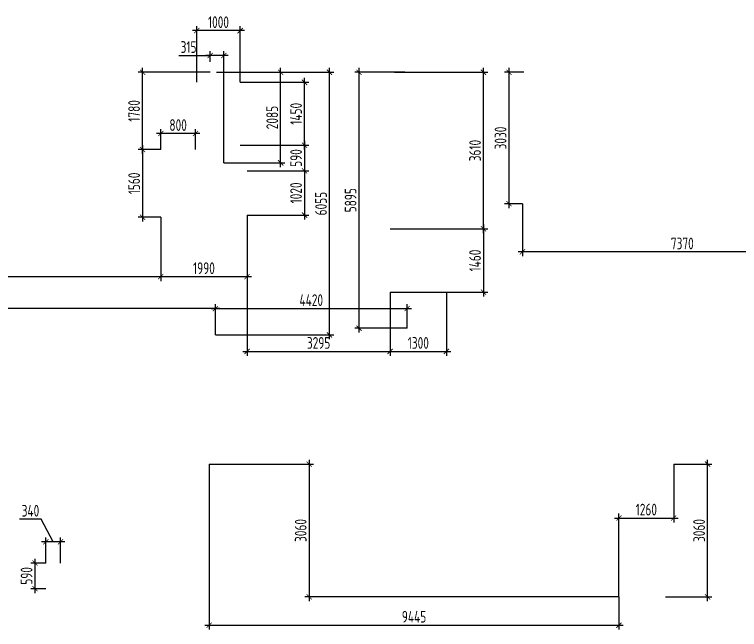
# Model space of a CAD drawing. Header units: millimetres. Extents: x -350007 to 536090, y -888 to 198380.
# Drawn here: x 205098 to 221807, y 114789 to 128963 of the extents above; entities that cross this region are included whole.
import ezdxf

# ---------------------------------------------------------------- set-up
doc = ezdxf.new("R2010")
doc.units = ezdxf.units.MM
doc.layers.add('АР_Размеры нов.', color=15, linetype='Continuous', lineweight=0)
doc.styles.add('ISOCPEUR', font='isocpeur.ttf', dxfattribs={"width": 0.7})
doc.dimstyles.new('R_100', dxfattribs={"dimtxt": 270, "dimasz": 120, "dimexe": 100, "dimexo": 0, "dimgap": 60, "dimtad": 1, "dimdec": 0, "dimrnd": 5, "dimzin": 0, "dimdsep": 46, "dimtxsty": 'ISOCPEUR', "dimblk": 'ARCHTICK', "dimcen": 0, "dimdle": 100, "dimclrd": 256, "dimclre": 256, "dimclrt": 256, "dimadec": 0, "dimazin": 0, "dimtfac": 2, "dimtdec": 0, "dimtofl": 0, "dimtmove": 1, "dimatfit": 3, "dimfxl": 1, "dimtvp": 3, "dimtolj": 1, "dimtzin": 0, "dimarcsym": 0})

# ---------------------------------------------------------------- blocks, each defined once
blk = doc.blocks.new('_ArchTick')
at = {"color": 0, "linetype": 'ByBlock', "const_width": 0.15}
blk.add_lwpolyline([(-0.5, -0.5), (0.5, 0.5)], dxfattribs=at)
blk = doc.blocks.new('*D4631')
at = {"layer": 'АР_Размеры нов.', "lineweight": -2, "transparency": 16777216}
for p, q in [((216805, 124601), (216805, 123391)), ((224273, 123491), (216705, 123491)), ((224173, 122855), (224173, 123591))]:
    blk.add_line(p, q, dxfattribs=at)
at = {"layer": 'АР_Размеры нов.', "lineweight": -2, "transparency": 16777216, "xscale": 120, "yscale": 120, "zscale": 120, "rotation": 180}
blk.add_blockref('_ArchTick', (216805, 123491), dxfattribs=at)
at = {"layer": 'АР_Размеры нов.', "lineweight": -2, "transparency": 16777216, "xscale": 120, "yscale": 120, "zscale": 120}
blk.add_blockref('_ArchTick', (224173, 123491), dxfattribs=at)
at = {"layer": 'АР_Размеры нов.', "transparency": 16777216, "insert": (220489, 123686), "char_height": 270, "attachment_point": 5, "style": 'ISOCPEUR'}
blk.add_mtext('\\A1;7370', dxfattribs=at)
blk = doc.blocks.new('*D4634')
at = {"layer": 'АР_Размеры нов.', "lineweight": -2, "transparency": 16777216}
for p, q in [((221072, 115441), (221072, 118701)), ((220291, 118601), (221172, 118601)), ((220100, 115541), (221172, 115541))]:
    blk.add_line(p, q, dxfattribs=at)
at = {"layer": 'АР_Размеры нов.', "lineweight": -2, "transparency": 16777216, "xscale": 120, "yscale": 120, "zscale": 120}
for p, rotation in [((221072, 118601), 90), ((221072, 115541), 270)]:
    blk.add_blockref('_ArchTick', p, dxfattribs=dict(at, rotation=rotation))
at = {"layer": 'АР_Размеры нов.', "transparency": 16777216, "insert": (220877, 117071), "char_height": 270, "attachment_point": 5, "rotation": 90, "style": 'ISOCPEUR'}
blk.add_mtext('\\A1;3060', dxfattribs=at)
blk = doc.blocks.new('*D4635')
at = {"layer": 'АР_Размеры нов.', "lineweight": -2, "transparency": 16777216}
for p, q in [((220291, 118601), (220291, 117259)), ((218929, 117359), (220391, 117359)), ((219029, 115541), (219029, 117459))]:
    blk.add_line(p, q, dxfattribs=at)
at = {"layer": 'АР_Размеры нов.', "lineweight": -2, "transparency": 16777216, "xscale": 120, "yscale": 120, "zscale": 120, "rotation": 180}
blk.add_blockref('_ArchTick', (219029, 117359), dxfattribs=at)
at = {"layer": 'АР_Размеры нов.', "lineweight": -2, "transparency": 16777216, "xscale": 120, "yscale": 120, "zscale": 120}
blk.add_blockref('_ArchTick', (220291, 117359), dxfattribs=at)
at = {"layer": 'АР_Размеры нов.', "transparency": 16777216, "insert": (219660, 117554), "char_height": 270, "attachment_point": 5, "style": 'ISOCPEUR'}
blk.add_mtext('\\A1;1260', dxfattribs=at)
blk = doc.blocks.new('*D4642')
at = {"layer": 'АР_Размеры нов.', "lineweight": -2, "transparency": 16777216}
for p, q in [((205715, 117331), (205217, 117331)), ((205989, 116811), (205715, 117331)), ((206259, 116811), (205719, 116811)), ((205819, 116320), (205819, 116911)), ((206159, 116320), (206159, 116911))]:
    blk.add_line(p, q, dxfattribs=at)
at = {"layer": 'АР_Размеры нов.', "lineweight": -2, "transparency": 16777216, "xscale": 120, "yscale": 120, "zscale": 120, "rotation": 180}
blk.add_blockref('_ArchTick', (205819, 116811), dxfattribs=at)
at = {"layer": 'АР_Размеры нов.', "lineweight": -2, "transparency": 16777216, "xscale": 120, "yscale": 120, "zscale": 120}
blk.add_blockref('_ArchTick', (206159, 116811), dxfattribs=at)
at = {"layer": 'АР_Размеры нов.', "transparency": 16777216, "insert": (205466, 117526), "char_height": 270, "attachment_point": 5, "style": 'ISOCPEUR'}
blk.add_mtext('\\A1;340', dxfattribs=at)
blk = doc.blocks.new('*D4643')
at = {"layer": 'АР_Размеры нов.', "lineweight": -2, "transparency": 16777216}
for p, q in [((205819, 116320), (205471, 116320)), ((205571, 115630), (205571, 116420)), ((205819, 115730), (205471, 115730))]:
    blk.add_line(p, q, dxfattribs=at)
at = {"layer": 'АР_Размеры нов.', "lineweight": -2, "transparency": 16777216, "xscale": 120, "yscale": 120, "zscale": 120}
for p, rotation in [((205571, 116320), 90), ((205571, 115730), 270)]:
    blk.add_blockref('_ArchTick', p, dxfattribs=dict(at, rotation=rotation))
at = {"layer": 'АР_Размеры нов.', "transparency": 16777216, "insert": (205376, 116025), "char_height": 270, "attachment_point": 5, "rotation": 90, "style": 'ISOCPEUR'}
blk.add_mtext('\\A1;590', dxfattribs=at)
blk = doc.blocks.new('*D4645')
at = {"layer": 'АР_Размеры нов.', "lineweight": -2, "transparency": 16777216}
for p, q in [((209299, 127400), (209299, 128691)), ((210299, 127400), (210299, 128691)), ((210399, 128591), (209199, 128591))]:
    blk.add_line(p, q, dxfattribs=at)
at = {"layer": 'АР_Размеры нов.', "lineweight": -2, "transparency": 16777216, "xscale": 120, "yscale": 120, "zscale": 120, "rotation": 180}
blk.add_blockref('_ArchTick', (209299, 128591), dxfattribs=at)
at = {"layer": 'АР_Размеры нов.', "lineweight": -2, "transparency": 16777216, "xscale": 120, "yscale": 120, "zscale": 120}
blk.add_blockref('_ArchTick', (210299, 128591), dxfattribs=at)
at = {"layer": 'АР_Размеры нов.', "transparency": 16777216, "insert": (209799, 128786), "char_height": 270, "attachment_point": 5, "style": 'ISOCPEUR'}
blk.add_mtext('\\A1;1000', dxfattribs=at)
blk = doc.blocks.new('*D4646')
at = {"layer": 'АР_Размеры нов.', "lineweight": -2, "transparency": 16777216}
for p, q in [((211782, 125850), (211782, 127500)), ((210299, 127400), (211882, 127400)), ((210299, 125950), (211882, 125950))]:
    blk.add_line(p, q, dxfattribs=at)
at = {"layer": 'АР_Размеры нов.', "lineweight": -2, "transparency": 16777216, "xscale": 120, "yscale": 120, "zscale": 120}
for p, rotation in [((211782, 127400), 90), ((211782, 125950), 270)]:
    blk.add_blockref('_ArchTick', p, dxfattribs=dict(at, rotation=rotation))
at = {"layer": 'АР_Размеры нов.', "transparency": 16777216, "insert": (211587, 126675), "char_height": 270, "attachment_point": 5, "rotation": 90, "style": 'ISOCPEUR'}
blk.add_mtext('\\A1;1450', dxfattribs=at)
blk = doc.blocks.new('*D4647')
at = {"layer": 'АР_Размеры нов.', "lineweight": -2, "transparency": 16777216}
for p, q in [((208469, 125851), (207950, 125851)), ((208050, 125951), (208050, 124191)), ((208469, 124291), (207950, 124291))]:
    blk.add_line(p, q, dxfattribs=at)
at = {"layer": 'АР_Размеры нов.', "lineweight": -2, "transparency": 16777216, "xscale": 120, "yscale": 120, "zscale": 120}
for p, rotation in [((208050, 125851), 90), ((208050, 124291), 270)]:
    blk.add_blockref('_ArchTick', p, dxfattribs=dict(at, rotation=rotation))
at = {"layer": 'АР_Размеры нов.', "transparency": 16777216, "insert": (207855, 125071), "char_height": 270, "attachment_point": 5, "rotation": 90, "style": 'ISOCPEUR'}
blk.add_mtext('\\A1;1560', dxfattribs=at)
blk = doc.blocks.new('*D4648')
at = {"layer": 'АР_Размеры нов.', "lineweight": -2, "transparency": 16777216}
for p, q in [((209369, 126220), (208369, 126220)), ((208469, 125851), (208469, 126320)), ((209269, 125851), (209269, 126320))]:
    blk.add_line(p, q, dxfattribs=at)
at = {"layer": 'АР_Размеры нов.', "lineweight": -2, "transparency": 16777216, "xscale": 120, "yscale": 120, "zscale": 120, "rotation": 180}
blk.add_blockref('_ArchTick', (208469, 126220), dxfattribs=at)
at = {"layer": 'АР_Размеры нов.', "lineweight": -2, "transparency": 16777216, "xscale": 120, "yscale": 120, "zscale": 120}
blk.add_blockref('_ArchTick', (209269, 126220), dxfattribs=at)
at = {"layer": 'АР_Размеры нов.', "transparency": 16777216, "insert": (208869, 126415), "char_height": 270, "attachment_point": 5, "style": 'ISOCPEUR'}
blk.add_mtext('\\A1;800', dxfattribs=at)
blk = doc.blocks.new('*D4649')
at = {"layer": 'АР_Размеры нов.', "lineweight": -2, "transparency": 16777216}
for p, q in [((210459, 124341), (210459, 122821)), ((208469, 124291), (208469, 122821)), ((208369, 122921), (210559, 122921))]:
    blk.add_line(p, q, dxfattribs=at)
at = {"layer": 'АР_Размеры нов.', "lineweight": -2, "transparency": 16777216, "xscale": 120, "yscale": 120, "zscale": 120, "rotation": 180}
blk.add_blockref('_ArchTick', (208469, 122921), dxfattribs=at)
at = {"layer": 'АР_Размеры нов.', "lineweight": -2, "transparency": 16777216, "xscale": 120, "yscale": 120, "zscale": 120}
blk.add_blockref('_ArchTick', (210459, 122921), dxfattribs=at)
at = {"layer": 'АР_Размеры нов.', "transparency": 16777216, "insert": (209464, 123116), "char_height": 270, "attachment_point": 5, "style": 'ISOCPEUR'}
blk.add_mtext('\\A1;1990', dxfattribs=at)
blk = doc.blocks.new('*D4650')
at = {"layer": 'АР_Размеры нов.', "lineweight": -2, "transparency": 16777216}
for p, q in [((208050, 125751), (208050, 127731)), ((209609, 127631), (207950, 127631)), ((208469, 125851), (207950, 125851))]:
    blk.add_line(p, q, dxfattribs=at)
at = {"layer": 'АР_Размеры нов.', "lineweight": -2, "transparency": 16777216, "xscale": 120, "yscale": 120, "zscale": 120}
for p, rotation in [((208050, 127631), 90), ((208050, 125851), 270)]:
    blk.add_blockref('_ArchTick', p, dxfattribs=dict(at, rotation=rotation))
at = {"layer": 'АР_Размеры нов.', "transparency": 16777216, "insert": (207855, 126741), "char_height": 270, "attachment_point": 5, "rotation": 90, "style": 'ISOCPEUR'}
blk.add_mtext('\\A1;1780', dxfattribs=at)
blk = doc.blocks.new('*D4651')
at = {"layer": 'АР_Размеры нов.', "lineweight": -2, "transparency": 16777216}
for p, q in [((211782, 126050), (211782, 125261)), ((210299, 125950), (211882, 125950)), ((210459, 125361), (211882, 125361))]:
    blk.add_line(p, q, dxfattribs=at)
at = {"layer": 'АР_Размеры нов.', "lineweight": -2, "transparency": 16777216, "xscale": 120, "yscale": 120, "zscale": 120}
for p, rotation in [((211782, 125950), 90), ((211782, 125361), 270)]:
    blk.add_blockref('_ArchTick', p, dxfattribs=dict(at, rotation=rotation))
at = {"layer": 'АР_Размеры нов.', "transparency": 16777216, "insert": (211587, 125656), "char_height": 270, "attachment_point": 5, "rotation": 90, "style": 'ISOCPEUR'}
blk.add_mtext('\\A1;590', dxfattribs=at)
blk = doc.blocks.new('*D4652')
at = {"layer": 'АР_Размеры нов.', "lineweight": -2, "transparency": 16777216}
for p, q in [((210459, 125361), (211882, 125361)), ((211782, 125461), (211782, 124241)), ((210459, 124341), (211882, 124341))]:
    blk.add_line(p, q, dxfattribs=at)
at = {"layer": 'АР_Размеры нов.', "lineweight": -2, "transparency": 16777216, "xscale": 120, "yscale": 120, "zscale": 120}
for p, rotation in [((211782, 125361), 90), ((211782, 124341), 270)]:
    blk.add_blockref('_ArchTick', p, dxfattribs=dict(at, rotation=rotation))
at = {"layer": 'АР_Размеры нов.', "transparency": 16777216, "insert": (211587, 124851), "char_height": 270, "attachment_point": 5, "rotation": 90, "style": 'ISOCPEUR'}
blk.add_mtext('\\A1;1020', dxfattribs=at)
blk = doc.blocks.new('*D4653')
at = {"layer": 'АР_Размеры нов.', "lineweight": -2, "transparency": 16777216}
for p, q in [((213755, 124023), (216007, 124023)), ((215907, 124123), (215907, 122463)), ((213755, 122563), (216007, 122563))]:
    blk.add_line(p, q, dxfattribs=at)
at = {"layer": 'АР_Размеры нов.', "lineweight": -2, "transparency": 16777216, "xscale": 120, "yscale": 120, "zscale": 120}
for p, rotation in [((215907, 124023), 90), ((215907, 122563), 270)]:
    blk.add_blockref('_ArchTick', p, dxfattribs=dict(at, rotation=rotation))
at = {"layer": 'АР_Размеры нов.', "transparency": 16777216, "insert": (215712, 123293), "char_height": 270, "attachment_point": 5, "rotation": 90, "style": 'ISOCPEUR'}
blk.add_mtext('\\A1;1460', dxfattribs=at)
blk = doc.blocks.new('*D4654')
at = {"layer": 'АР_Размеры нов.', "lineweight": -2, "transparency": 16777216}
for p, q in [((215907, 123923), (215907, 127731)), ((213857, 127631), (216007, 127631)), ((213755, 124023), (216007, 124023))]:
    blk.add_line(p, q, dxfattribs=at)
at = {"layer": 'АР_Размеры нов.', "lineweight": -2, "transparency": 16777216, "xscale": 120, "yscale": 120, "zscale": 120}
for p, rotation in [((215907, 127631), 90), ((215907, 124023), 270)]:
    blk.add_blockref('_ArchTick', p, dxfattribs=dict(at, rotation=rotation))
at = {"layer": 'АР_Размеры нов.', "transparency": 16777216, "insert": (215712, 125827), "char_height": 270, "attachment_point": 5, "rotation": 90, "style": 'ISOCPEUR'}
blk.add_mtext('\\A1;3610', dxfattribs=at)
blk = doc.blocks.new('*D4655')
at = {"layer": 'АР_Размеры нов.', "lineweight": -2, "transparency": 16777216}
for p, q in [((213755, 122563), (213755, 121099)), ((215054, 122563), (215054, 121099)), ((213655, 121199), (215154, 121199))]:
    blk.add_line(p, q, dxfattribs=at)
at = {"layer": 'АР_Размеры нов.', "lineweight": -2, "transparency": 16777216, "xscale": 120, "yscale": 120, "zscale": 120, "rotation": 180}
blk.add_blockref('_ArchTick', (213755, 121199), dxfattribs=at)
at = {"layer": 'АР_Размеры нов.', "lineweight": -2, "transparency": 16777216, "xscale": 120, "yscale": 120, "zscale": 120}
blk.add_blockref('_ArchTick', (215054, 121199), dxfattribs=at)
at = {"layer": 'АР_Размеры нов.', "transparency": 16777216, "insert": (214405, 121394), "char_height": 270, "attachment_point": 5, "style": 'ISOCPEUR'}
blk.add_mtext('\\A1;1300', dxfattribs=at)
blk = doc.blocks.new('*D4656')
at = {"layer": 'АР_Размеры нов.', "lineweight": -2, "transparency": 16777216}
for p, q in [((210459, 124341), (210459, 121099)), ((213755, 122563), (213755, 121099)), ((210359, 121199), (213855, 121199))]:
    blk.add_line(p, q, dxfattribs=at)
at = {"layer": 'АР_Размеры нов.', "lineweight": -2, "transparency": 16777216, "xscale": 120, "yscale": 120, "zscale": 120, "rotation": 180}
blk.add_blockref('_ArchTick', (210459, 121199), dxfattribs=at)
at = {"layer": 'АР_Размеры нов.', "lineweight": -2, "transparency": 16777216, "xscale": 120, "yscale": 120, "zscale": 120}
blk.add_blockref('_ArchTick', (213755, 121199), dxfattribs=at)
at = {"layer": 'АР_Размеры нов.', "transparency": 16777216, "insert": (212107, 121394), "char_height": 270, "attachment_point": 5, "style": 'ISOCPEUR'}
blk.add_mtext('\\A1;3295', dxfattribs=at)
blk = doc.blocks.new('*D4657')
at = {"layer": 'АР_Размеры нов.', "lineweight": -2, "transparency": 16777216}
for p, q in [((200549, 127123), (200549, 122821)), ((208469, 124291), (208469, 122821)), ((200449, 122921), (208569, 122921))]:
    blk.add_line(p, q, dxfattribs=at)
at = {"layer": 'АР_Размеры нов.', "lineweight": -2, "transparency": 16777216, "xscale": 120, "yscale": 120, "zscale": 120, "rotation": 180}
blk.add_blockref('_ArchTick', (200549, 122921), dxfattribs=at)
at = {"layer": 'АР_Размеры нов.', "lineweight": -2, "transparency": 16777216, "xscale": 120, "yscale": 120, "zscale": 120}
blk.add_blockref('_ArchTick', (208469, 122921), dxfattribs=at)
at = {"layer": 'АР_Размеры нов.', "transparency": 16777216, "insert": (204509, 123116), "char_height": 270, "attachment_point": 5, "style": 'ISOCPEUR'}
blk.add_mtext('\\A1;7920', dxfattribs=at)
blk = doc.blocks.new('*D4658')
at = {"layer": 'АР_Размеры нов.', "lineweight": -2, "transparency": 16777216}
for p, q in [((216495, 124501), (216495, 127731)), ((216839, 127631), (216395, 127631)), ((216805, 124601), (216395, 124601))]:
    blk.add_line(p, q, dxfattribs=at)
at = {"layer": 'АР_Размеры нов.', "lineweight": -2, "transparency": 16777216, "xscale": 120, "yscale": 120, "zscale": 120}
for p, rotation in [((216495, 127631), 90), ((216495, 124601), 270)]:
    blk.add_blockref('_ArchTick', p, dxfattribs=dict(at, rotation=rotation))
at = {"layer": 'АР_Размеры нов.', "transparency": 16777216, "insert": (216300, 126116), "char_height": 270, "attachment_point": 5, "rotation": 90, "style": 'ISOCPEUR'}
blk.add_mtext('\\A1;3030', dxfattribs=at)
blk = doc.blocks.new('*D4660')
at = {"layer": 'АР_Размеры нов.', "lineweight": -2, "transparency": 16777216}
for p, q in [((209582, 118601), (209582, 114789)), ((219029, 115541), (219029, 114789)), ((209482, 114889), (219129, 114889))]:
    blk.add_line(p, q, dxfattribs=at)
at = {"layer": 'АР_Размеры нов.', "lineweight": -2, "transparency": 16777216, "xscale": 120, "yscale": 120, "zscale": 120, "rotation": 180}
blk.add_blockref('_ArchTick', (209582, 114889), dxfattribs=at)
at = {"layer": 'АР_Размеры нов.', "lineweight": -2, "transparency": 16777216, "xscale": 120, "yscale": 120, "zscale": 120}
blk.add_blockref('_ArchTick', (219029, 114889), dxfattribs=at)
at = {"layer": 'АР_Размеры нов.', "transparency": 16777216, "insert": (214306, 115084), "char_height": 270, "attachment_point": 5, "style": 'ISOCPEUR'}
blk.add_mtext('\\A1;9445', dxfattribs=at)
blk = doc.blocks.new('*D4661')
at = {"layer": 'АР_Размеры нов.', "lineweight": -2, "transparency": 16777216}
for p, q in [((211889, 118701), (211889, 115441)), ((209582, 118601), (211989, 118601)), ((219029, 115541), (211789, 115541))]:
    blk.add_line(p, q, dxfattribs=at)
at = {"layer": 'АР_Размеры нов.', "lineweight": -2, "transparency": 16777216, "xscale": 120, "yscale": 120, "zscale": 120}
for p, rotation in [((211889, 118601), 90), ((211889, 115541), 270)]:
    blk.add_blockref('_ArchTick', p, dxfattribs=dict(at, rotation=rotation))
at = {"layer": 'АР_Размеры нов.', "transparency": 16777216, "insert": (211694, 117071), "char_height": 270, "attachment_point": 5, "rotation": 90, "style": 'ISOCPEUR'}
blk.add_mtext('\\A1;3060', dxfattribs=at)
blk = doc.blocks.new('*D4662')
at = {"layer": 'АР_Размеры нов.', "lineweight": -2, "transparency": 16777216}
for p, q in [((209627, 122185), (214248, 122185)), ((209727, 121578), (209727, 122285)), ((214148, 121734), (214148, 122285))]:
    blk.add_line(p, q, dxfattribs=at)
at = {"layer": 'АР_Размеры нов.', "lineweight": -2, "transparency": 16777216, "xscale": 120, "yscale": 120, "zscale": 120, "rotation": 180}
blk.add_blockref('_ArchTick', (209727, 122185), dxfattribs=at)
at = {"layer": 'АР_Размеры нов.', "lineweight": -2, "transparency": 16777216, "xscale": 120, "yscale": 120, "zscale": 120}
blk.add_blockref('_ArchTick', (214148, 122185), dxfattribs=at)
at = {"layer": 'АР_Размеры нов.', "transparency": 16777216, "insert": (211938, 122380), "char_height": 270, "attachment_point": 5, "style": 'ISOCPEUR'}
blk.add_mtext('\\A1;4420', dxfattribs=at)
blk = doc.blocks.new('*D4663')
at = {"layer": 'АР_Размеры нов.', "lineweight": -2, "transparency": 16777216}
for p, q in [((213039, 121634), (213039, 127731)), ((214095, 127631), (212939, 127631)), ((214148, 121734), (212939, 121734))]:
    blk.add_line(p, q, dxfattribs=at)
at = {"layer": 'АР_Размеры нов.', "lineweight": -2, "transparency": 16777216, "xscale": 120, "yscale": 120, "zscale": 120}
for p, rotation in [((213039, 127631), 90), ((213039, 121734), 270)]:
    blk.add_blockref('_ArchTick', p, dxfattribs=dict(at, rotation=rotation))
at = {"layer": 'АР_Размеры нов.', "transparency": 16777216, "insert": (212844, 124683), "char_height": 270, "attachment_point": 5, "rotation": 90, "style": 'ISOCPEUR'}
blk.add_mtext('\\A1;5895', dxfattribs=at)
blk = doc.blocks.new('*D4664')
at = {"layer": 'АР_Размеры нов.', "lineweight": -2, "transparency": 16777216}
for p, q in [((212357, 121478), (212357, 127731)), ((209752, 127631), (212457, 127631)), ((209727, 121578), (212457, 121578))]:
    blk.add_line(p, q, dxfattribs=at)
at = {"layer": 'АР_Размеры нов.', "lineweight": -2, "transparency": 16777216, "xscale": 120, "yscale": 120, "zscale": 120}
for p, rotation in [((212357, 127631), 90), ((212357, 121578), 270)]:
    blk.add_blockref('_ArchTick', p, dxfattribs=dict(at, rotation=rotation))
at = {"layer": 'АР_Размеры нов.', "transparency": 16777216, "insert": (212162, 124604), "char_height": 270, "attachment_point": 5, "rotation": 90, "style": 'ISOCPEUR'}
blk.add_mtext('\\A1;6055', dxfattribs=at)
blk = doc.blocks.new('*D4665')
at = {"layer": 'АР_Размеры нов.', "lineweight": -2, "transparency": 16777216}
for p, q in [((209827, 122185), (197481, 122185)), ((197581, 121860), (197581, 122285)), ((209727, 121578), (209727, 122285))]:
    blk.add_line(p, q, dxfattribs=at)
at = {"layer": 'АР_Размеры нов.', "lineweight": -2, "transparency": 16777216, "xscale": 120, "yscale": 120, "zscale": 120, "rotation": 180}
blk.add_blockref('_ArchTick', (197581, 122185), dxfattribs=at)
at = {"layer": 'АР_Размеры нов.', "lineweight": -2, "transparency": 16777216, "xscale": 120, "yscale": 120, "zscale": 120}
blk.add_blockref('_ArchTick', (209727, 122185), dxfattribs=at)
at = {"layer": 'АР_Размеры нов.', "transparency": 16777216, "insert": (203654, 122380), "char_height": 270, "attachment_point": 5, "style": 'ISOCPEUR'}
blk.add_mtext('\\A1;12145', dxfattribs=at)
blk = doc.blocks.new('*D4666')
at = {"layer": 'АР_Размеры нов.', "lineweight": -2, "transparency": 16777216}
for p, q in [((211232, 125444), (211232, 127731)), ((210569, 127631), (211332, 127631)), ((209922, 125544), (211332, 125544))]:
    blk.add_line(p, q, dxfattribs=at)
at = {"layer": 'АР_Размеры нов.', "lineweight": -2, "transparency": 16777216, "xscale": 120, "yscale": 120, "zscale": 120}
for p, rotation in [((211232, 127631), 90), ((211232, 125544), 270)]:
    blk.add_blockref('_ArchTick', p, dxfattribs=dict(at, rotation=rotation))
at = {"layer": 'АР_Размеры нов.', "transparency": 16777216, "insert": (211037, 126588), "char_height": 270, "attachment_point": 5, "rotation": 90, "style": 'ISOCPEUR'}
blk.add_mtext('\\A1;2085', dxfattribs=at)
blk = doc.blocks.new('*D4667')
at = {"layer": 'АР_Размеры нов.', "lineweight": -2, "transparency": 16777216}
for p, q in [((208889, 128018), (209609, 128018)), ((210022, 128018), (209509, 128018)), ((209609, 127875), (209609, 128118)), ((209922, 125544), (209922, 128118))]:
    blk.add_line(p, q, dxfattribs=at)
at = {"layer": 'АР_Размеры нов.', "lineweight": -2, "transparency": 16777216, "xscale": 120, "yscale": 120, "zscale": 120, "rotation": 180}
blk.add_blockref('_ArchTick', (209609, 128018), dxfattribs=at)
at = {"layer": 'АР_Размеры нов.', "lineweight": -2, "transparency": 16777216, "xscale": 120, "yscale": 120, "zscale": 120}
blk.add_blockref('_ArchTick', (209922, 128018), dxfattribs=at)
at = {"layer": 'АР_Размеры нов.', "transparency": 16777216, "insert": (209110, 128213), "char_height": 270, "attachment_point": 5, "style": 'ISOCPEUR'}
blk.add_mtext('\\A1;315', dxfattribs=at)

msp = doc.modelspace()

# ---------------------------------------------------------------- dimensions: what is measured, and where the dimension line sits
at = {"layer": 'АР_Размеры нов.'}
for base, p1, p2, picture, middle in [((209299.3, 128590.8), (210299.3, 127400.5), (209299.3, 127400.5), '*D4645', (209799.3, 128785.8)), ((208469.3, 122920.6), (200549.3, 127122.7), (208469.3, 124290.7), '*D4657', (204509.3, 123115.6)), ((208469.3, 126220.2), (209269.3, 125850.7), (208469.3, 125850.7), '*D4648', (208869.3, 126415.2)), ((216805.4, 123490.5), (224173.2, 122854.6), (216805.4, 124600.7), '*D4631', (220489.3, 123685.5)), ((210459.3, 122920.6), (208469.3, 124290.7), (210459.3, 124340.7), '*D4649', (209464.3, 123115.6)), ((213755.1, 121199), (210459.3, 124340.7), (213755.1, 122562.5), '*D4656', (212107.2, 121394)), ((197580.6, 122184.7), (209727.3, 121577.9), (197580.6, 121859.9), '*D4665', (203653.9, 122379.7)), ((214148, 122184.7), (209727.3, 121577.9), (214148, 121734.4), '*D4662', (211937.7, 122379.7)), ((215054.1, 121199), (213755.1, 122562.8), (215054.1, 122562.8), '*D4655', (214404.6, 121394)), ((219029.1, 114889.4), (209582.4, 118600.7), (219029.1, 115540.7), '*D4660', (214305.7, 115084.4)), ((220290.7, 117359.2), (219029.1, 115540.7), (220290.7, 118600.7), '*D4635', (219659.9, 117554.2))]:
    dim = msp.add_linear_dim(base=base, p1=p1, p2=p2, dimstyle='R_100', override={"dimpost": '\\X'}, dxfattribs=at)
    dim.commit()
    dim.dimension.update_dxf_attribs({"geometry": picture, "text_midpoint": middle})
for base, p1, p2, picture, middle in [((209609.3, 128018.3), (209921.9, 125544.5), (209609.3, 127874.5), '*D4667', (209110.1, 127918.7)), ((205819.2, 116810.9), (206159.2, 116320.4), (205819.2, 116320.4), '*D4642', (205654.8, 117330.9))]:
    dim = msp.add_linear_dim(base=base, p1=p1, p2=p2, dimstyle='R_100', override={"dimpost": '\\X'}, dxfattribs=at)
    dim.commit()
    dim.dimension.update_dxf_attribs({"geometry": picture, "text_midpoint": middle, "dimtype": 160})
for base, p1, p2, picture, middle in [((208049.8, 127630.7), (208469.3, 125850.7), (209609.3, 127630.7), '*D4650', (207854.8, 126740.7)), ((212357.3, 127630.7), (209727.3, 121577.9), (209752.2, 127630.7), '*D4664', (212162.3, 124604.3)), ((211231.6, 127630.7), (209921.9, 125544.5), (210568.5, 127630.7), '*D4666', (211036.6, 126587.6)), ((213038.7, 127630.7), (214148, 121734.4), (214094.6, 127630.7), '*D4663', (212843.7, 124682.5)), ((215907.3, 127630.7), (213755.1, 124023), (213856.6, 127630.7), '*D4654', (215712.3, 125826.8)), ((216495.2, 127630.7), (216805.4, 124600.7), (216838.7, 127630.7), '*D4658', (216300.2, 126115.7)), ((211781.7, 127400.5), (210299.3, 125950.5), (210299.3, 127400.5), '*D4646', (211586.7, 126675.5)), ((211781.7, 125360.7), (210299.3, 125950.5), (210459.3, 125360.7), '*D4651', (211586.7, 125655.6)), ((208049.8, 124290.7), (208469.3, 125850.7), (208469.3, 124290.7), '*D4647', (207854.8, 125070.7)), ((211781.7, 124340.7), (210459.3, 125360.7), (210459.3, 124340.7), '*D4652', (211586.7, 124850.7)), ((215907.3, 122562.5), (213755.1, 124022.8), (213755.1, 122562.5), '*D4653', (215712.3, 123292.6)), ((211888.9, 115540.7), (209582.4, 118600.7), (219029.1, 115540.7), '*D4661', (211693.9, 117070.7)), ((221072.4, 118600.7), (220099.8, 115540.7), (220290.7, 118600.7), '*D4634', (220877.4, 117070.7)), ((205571.2, 116320.4), (205819.2, 115730.4), (205819.2, 116320.4), '*D4643', (205376.2, 116025.4))]:
    dim = msp.add_linear_dim(base=base, p1=p1, p2=p2, angle=90, dimstyle='R_100', override={"dimpost": '\\X'}, dxfattribs=at)
    dim.commit()
    dim.dimension.update_dxf_attribs({"geometry": picture, "text_midpoint": middle})

doc.saveas('drawing.dxf')
